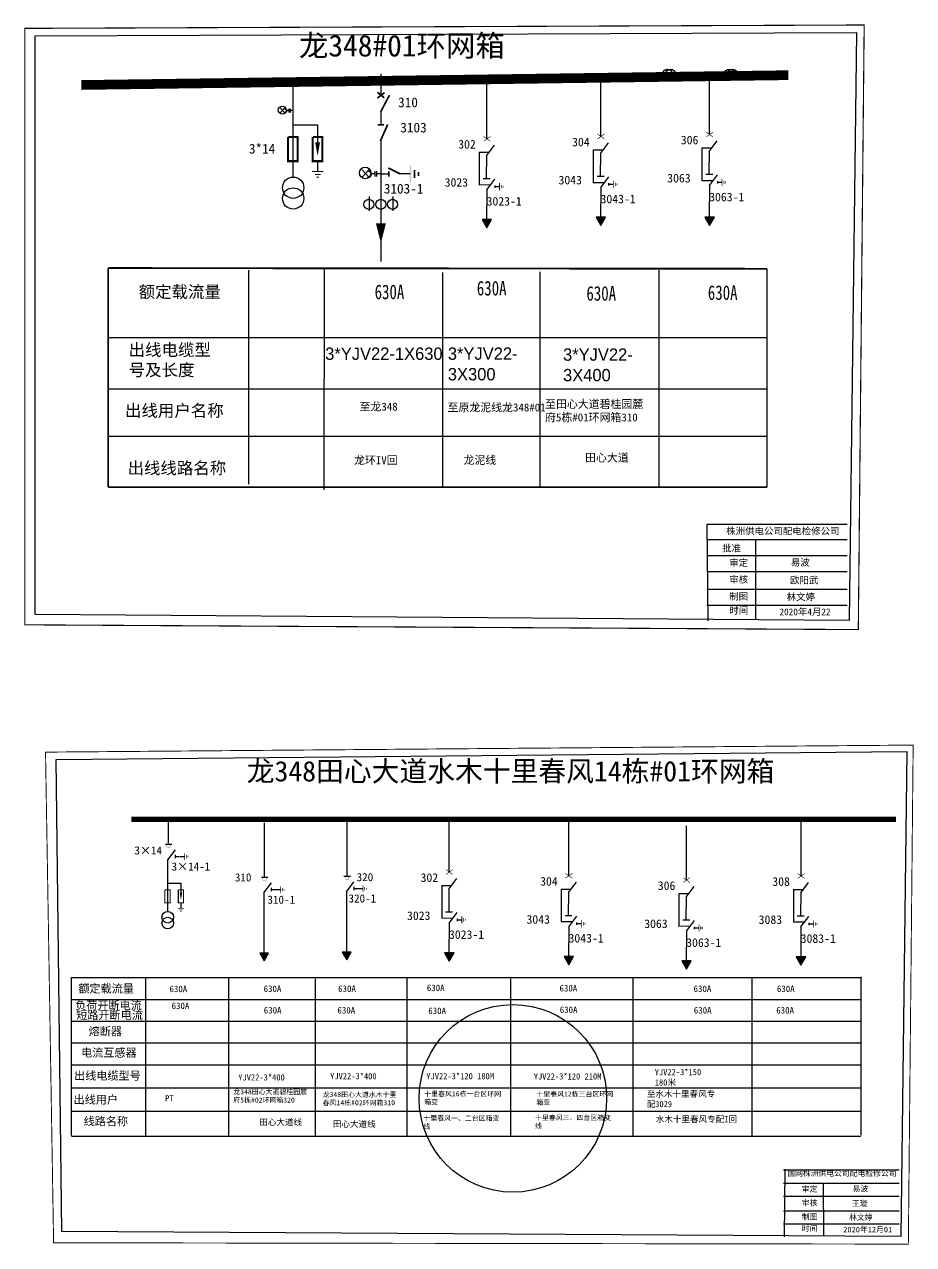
# Model space of a CAD drawing. Header units: millimetres. Extents: x -13573 to -13135, y 1304 to 1502.
# Drawn here: x -13426.1 to -13282, y 1303.9 to 1501.5 of the extents above; entities that cross this region are included whole.
import ezdxf

# ---------------------------------------------------------------- set-up
doc = ezdxf.new("R2010")
doc.units = ezdxf.units.MM
doc.layers.add('1', color=7, linetype='Continuous')
doc.layers.add('2', color=7, linetype='Continuous')
doc.styles.add('_txtstyle_1.20_0_0', font='simsun.ttc', dxfattribs={"height": 1.2})
doc.styles.add('_txtstyle_2.00_0_0', font='simsun.ttc', dxfattribs={"height": 2})
doc.styles.add('_txtstyle_3.30_0_0', font='simsun.ttc', dxfattribs={"height": 3.301584})
doc.styles.add('_txtstyle_3.50_0_0', font='simsun.ttc', dxfattribs={"height": 3.5})
doc.styles.add('HZ', font='')
doc.styles.add('KaiTi_txtstyle_1.22_0_0', font='simkai.ttf', dxfattribs={"height": 1.220356})
doc.styles.add('仿宋_txtstyle_0.99_0_0', font='simfang.ttf', dxfattribs={"height": 0.990475})
doc.styles.add('仿宋_txtstyle_2.00_0_0', font='simfang.ttf', dxfattribs={"height": 2})
doc.styles.add('字体', font='', dxfattribs={"height": 2.5})
doc.styles.add('楷体_GB2312_txtstyle_1.09_0_0', font='', dxfattribs={"height": 1.0944})
doc.styles.add('楷体_GB2312_txtstyle_1.30_0_0', font='', dxfattribs={"height": 1.296})
doc.styles.get('HZ').set_extended_font_data('楷体_GB2312')
doc.styles.get('字体').set_extended_font_data('楷体_GB2312')
doc.styles.get('楷体_GB2312_txtstyle_1.09_0_0').set_extended_font_data('楷体_GB2312')
doc.styles.get('楷体_GB2312_txtstyle_1.30_0_0').set_extended_font_data('楷体_GB2312')

# ---------------------------------------------------------------- blocks, each defined once
blk = doc.blocks.new('JD')
for points in [[(-2, 0.2), (-2, -0.2), (2, 0.2), (2, -0.2)], [(1, -1.2), (1, -0.8), (-1, -1.2), (-1, -0.8)], [(-0.5, -1.8), (-0.5, -2.2), (0.5, -1.8), (0.5, -2.2)]]:
    blk.add_trace(points)

msp = doc.modelspace()

# ---------------------------------------------------------------- hatches: boundary and pattern name
for color, points in [(7, [(-13351.16, 1468.56), (-13350.39, 1469.89), (-13351.93, 1469.89)]), (7, [(-13332.69, 1468.94), (-13331.93, 1470.27), (-13333.46, 1470.27)]), (7, [(-13315.06, 1468.94), (-13314.29, 1470.27), (-13315.83, 1470.27)]), (0, [(-13387.26, 1349.82), (-13386.54, 1351.08), (-13387.98, 1351.08)]), (0, [(-13373.88, 1349.98), (-13373.16, 1351.23), (-13374.61, 1351.23)]), (7, [(-13357.26, 1349.78), (-13356.49, 1351.11), (-13358.02, 1351.11)]), (7, [(-13337.88, 1349.19), (-13337.11, 1350.52), (-13338.65, 1350.52)]), (7, [(-13300.25, 1349.14), (-13299.48, 1350.47), (-13301.02, 1350.47)]), (7, [(-13318.81, 1348.48), (-13318.04, 1349.81), (-13319.58, 1349.81)])]:
    msp.add_hatch(color=color).paths.add_polyline_path(points)

# ---------------------------------------------------------------- linework, layer by layer
for p, q in [((-13382.6, 1492.25), (-13382.6, 1476.71)), ((-13368.37, 1493.49), (-13368.37, 1490.01)), ((-13368.37, 1487.44), (-13368.37, 1485.32)), ((-13382.61, 1485.27), (-13378.6, 1485.27)), ((-13378.6, 1485.27), (-13378.6, 1482.34)), ((-13368.37, 1482.98), (-13368.37, 1469.17)), ((-13352.41, 1480.82, -0.05), (-13350.8, 1480.82, -0.05)), ((-13352.39, 1480.81, -0.05), (-13352.39, 1475.55, -0.05)), ((-13333.94, 1481.19, -0.05), (-13332.33, 1481.19, -0.05)), ((-13333.92, 1481.19, -0.05), (-13333.92, 1475.93, -0.05)), ((-13332.75, 1480.63, -0.05), (-13332.79, 1476.98, -0.05)), ((-13316.32, 1481.51, -0.05), (-13314.71, 1481.51, -0.05)), ((-13316.31, 1481.5, -0.05), (-13316.31, 1476.24, -0.05)), ((-13315.13, 1480.94, -0.05), (-13315.17, 1477.3, -0.05)), ((-13378.6, 1479.26), (-13378.6, 1477.75)), ((-13351.21, 1480.25, -0.05), (-13351.26, 1476.61, -0.05)), ((-13368.37, 1477.31), (-13367.07, 1477.31)), ((-13365.36, 1477.35), (-13363.58, 1477.35)), ((-13351.75, 1476.57, -0.05), (-13350.64, 1476.57, -0.05)), ((-13333.29, 1476.94, -0.05), (-13332.18, 1476.94, -0.05)), ((-13315.67, 1477.26, -0.05), (-13314.56, 1477.26, -0.05)), ((-13352.39, 1475.55, -0.05), (-13350.57, 1475.56, -0.05)), ((-13349.91, 1475.25, -0.05), (-13349.13, 1475.25, -0.05)), ((-13333.92, 1475.93, -0.05), (-13332.1, 1475.93, -0.05)), ((-13331.44, 1475.63, -0.05), (-13330.67, 1475.63, -0.05)), ((-13316.31, 1476.24, -0.05), (-13314.48, 1476.25, -0.05)), ((-13313.82, 1475.95, -0.05), (-13313.05, 1475.95, -0.05)), ((-13370.25, 1473.62), (-13370.25, 1471.32)), ((-13366.41, 1473.62), (-13366.41, 1471.32)), ((-13368.37, 1467.32), (-13368.37, 1463.11)), ((-13389.78, 1461.69), (-13389.78, 1427.05)), ((-13377.52, 1462.01), (-13377.6, 1426.13)), ((-13358.33, 1461.33), (-13358.33, 1426.55)), ((-13342.6, 1461.45), (-13342.6, 1457.06)), ((-13323.29, 1461.69), (-13323.29, 1426.55)), ((-13305.78, 1461.93), (-13305.78, 1426.55)), ((-13389.78, 1460.37), (-13389.78, 1427.05)), ((-13342.6, 1457.06), (-13342.6, 1426.55)), ((-13315.5, 1420.54), (-13315.36, 1404.92)), ((-13358.51, 1362.04, -0.05), (-13356.89, 1362.04, -0.05)), ((-13358.49, 1362.04, -0.05), (-13358.49, 1356.77, -0.05)), ((-13357.31, 1361.47, -0.05), (-13357.35, 1357.83, -0.05)), ((-13339.13, 1361.45, -0.05), (-13337.52, 1361.45, -0.05)), ((-13339.11, 1361.44, -0.05), (-13339.11, 1356.18, -0.05)), ((-13337.93, 1360.88, -0.05), (-13337.98, 1357.23, -0.05)), ((-13320.06, 1360.74, -0.05), (-13318.45, 1360.74, -0.05)), ((-13320.04, 1360.73, -0.05), (-13320.04, 1355.47, -0.05)), ((-13318.86, 1360.17, -0.05), (-13318.91, 1356.53, -0.05)), ((-13301.5, 1361.4, -0.05), (-13299.89, 1361.4, -0.05)), ((-13301.48, 1361.39, -0.05), (-13301.48, 1356.13, -0.05)), ((-13300.3, 1360.83, -0.05), (-13300.35, 1357.19, -0.05)), ((-13358.49, 1356.77, -0.05), (-13356.66, 1356.78, -0.05)), ((-13357.85, 1357.79, -0.05), (-13356.74, 1357.79, -0.05)), ((-13356.01, 1356.48, -0.05), (-13355.23, 1356.48, -0.05)), ((-13339.11, 1356.18, -0.05), (-13337.29, 1356.18, -0.05)), ((-13338.48, 1357.2, -0.05), (-13337.37, 1357.2, -0.05)), ((-13336.63, 1355.88, -0.05), (-13335.85, 1355.88, -0.05)), ((-13319.4, 1356.49, -0.05), (-13318.29, 1356.49, -0.05)), ((-13301.48, 1356.13, -0.05), (-13299.66, 1356.14, -0.05)), ((-13300.85, 1357.15, -0.05), (-13299.74, 1357.15, -0.05)), ((-13299, 1355.83, -0.05), (-13298.22, 1355.83, -0.05)), ((-13320.04, 1355.47, -0.05), (-13318.22, 1355.48, -0.05)), ((-13317.56, 1355.18, -0.05), (-13316.78, 1355.18, -0.05)), ((-13418.56, 1347.11, -0.05), (-13418.56, 1321.54, -0.05)), ((-13406.49, 1347.11, -0.05), (-13406.49, 1321.45, -0.05)), ((-13393.02, 1347.11, -0.05), (-13393.02, 1321.45, -0.05)), ((-13378.98, 1346.91, -0.05), (-13378.98, 1321.45, -0.05)), ((-13364.15, 1347, -0.05), (-13364.15, 1321.43, -0.05)), ((-13347.35, 1346.92, -0.05), (-13347.35, 1321.34, -0.05)), ((-13327.5, 1347.02, -0.05), (-13327.5, 1321.35, -0.05)), ((-13308.23, 1347.12, -0.05), (-13308.23, 1321.45, -0.05)), ((-13290.55, 1347.24, -0.05), (-13290.55, 1321.58, -0.05)), ((-13302.89, 1316.08), (-13302.99, 1305.13))]:
    msp.add_line(p, q)
at = {"color": 7}
for p, q in [((-13315.07, 1483.68, -0.05), (-13315.07, 1492.49, -0.05)), ((-13351.15, 1482.98, -0.05), (-13351.15, 1491.79, -0.05)), ((-13332.68, 1483.36, -0.05), (-13332.68, 1492.17, -0.05)), ((-13387.2, 1363.39, -0.05), (-13387.2, 1372.2, -0.05)), ((-13373.82, 1363.54, -0.05), (-13373.82, 1372.35, -0.05)), ((-13357.25, 1364.21, -0.05), (-13357.25, 1373.02, -0.05)), ((-13337.87, 1363.61, -0.05), (-13337.87, 1372.42, -0.05)), ((-13318.8, 1362.91, -0.05), (-13318.8, 1371.72, -0.05)), ((-13300.23, 1363.64, -0.05), (-13300.23, 1372.45, -0.05))]:
    msp.add_line(p, q, dxfattribs=at)
at = {"linetype": 'Continuous'}
for p, q in [((-13384.68, 1487.99), (-13383.92, 1487.17)), ((-13383.92, 1487.99), (-13384.68, 1487.17)), ((-13370.3, 1477.96), (-13371.39, 1476.79)), ((-13371.39, 1477.96), (-13370.3, 1476.79)), ((-13412.54, 1450.78), (-13305.78, 1450.78)), ((-13412.54, 1442.49), (-13305.78, 1442.49)), ((-13412.54, 1434.82), (-13305.78, 1434.82)), ((-13418.5, 1347.12, -0.05), (-13290.55, 1347.12, -0.05)), ((-13418.56, 1343.59, -0.05), (-13406, 1343.59, -0.05)), ((-13406, 1343.59, -0.05), (-13337.92, 1343.59, -0.05)), ((-13337.92, 1343.59, -0.05), (-13290.55, 1343.59, -0.05)), ((-13418.56, 1340.08, -0.05), (-13396.25, 1340.08, -0.05)), ((-13396.4, 1340.08, -0.05), (-13290.55, 1340.08, -0.05)), ((-13418.56, 1336.56, -0.05), (-13290.55, 1336.56, -0.05)), ((-13418.56, 1333, -0.05), (-13290.55, 1333, -0.05)), ((-13418.56, 1329.25, -0.05), (-13290.55, 1329.25, -0.05)), ((-13418.5, 1325.51, -0.05), (-13290.55, 1325.51, -0.05)), ((-13418.5, 1321.45, -0.05), (-13290.55, 1321.45, -0.05))]:
    msp.add_line(p, q, dxfattribs=at)
at = {"color": 0}
for p, q in [((-13351.16, 1474.74, -0.05), (-13351.21, 1469.66, -0.05)), ((-13332.69, 1475.11, -0.05), (-13332.75, 1470.03, -0.05)), ((-13315.08, 1475.43, -0.05), (-13315.13, 1470.35, -0.05)), ((-13402.79, 1368.87, -0.05), (-13402.79, 1372.45, -0.05)), ((-13403.27, 1368.75, -0.05), (-13402.22, 1368.75, -0.05)), ((-13402.92, 1366.22, -0.05), (-13402.92, 1357.79, -0.05)), ((-13401.67, 1367.02, -0.05), (-13401.67, 1366.48, -0.05)), ((-13401.66, 1366.75, -0.05), (-13400.96, 1366.75, -0.05)), ((-13400.9, 1366.73, -0.05), (-13400.16, 1366.73, -0.05)), ((-13402.93, 1362.44, -0.05), (-13400.75, 1362.44, -0.05)), ((-13400.75, 1362.44, -0.05), (-13400.75, 1360.85, -0.05)), ((-13387.72, 1363.39, -0.05), (-13386.67, 1363.39, -0.05)), ((-13374.34, 1363.54, -0.05), (-13373.29, 1363.54, -0.05)), ((-13372.74, 1361.82, -0.05), (-13372.74, 1361.28, -0.05)), ((-13387.31, 1360.85, -0.05), (-13387.31, 1350.86, -0.05)), ((-13386.12, 1361.66, -0.05), (-13386.12, 1361.12, -0.05)), ((-13386.11, 1361.39, -0.05), (-13385.42, 1361.39, -0.05)), ((-13385.35, 1361.37, -0.05), (-13384.61, 1361.37, -0.05)), ((-13373.93, 1361.01, -0.05), (-13373.93, 1351.01, -0.05)), ((-13372.73, 1361.55, -0.05), (-13372.04, 1361.55, -0.05)), ((-13371.97, 1361.54, -0.05), (-13371.24, 1361.54, -0.05)), ((-13400.75, 1359.18, -0.05), (-13400.75, 1358.36, -0.05)), ((-13357.26, 1355.96, -0.05), (-13357.31, 1350.88, -0.05)), ((-13337.88, 1355.36, -0.05), (-13337.93, 1350.28, -0.05)), ((-13318.81, 1354.66, -0.05), (-13318.86, 1349.58, -0.05)), ((-13300.25, 1355.32, -0.05), (-13300.3, 1350.24, -0.05))]:
    msp.add_line(p, q, dxfattribs=at)
at = {"color": 0, "linetype": 'Continuous'}
for p, q in [((-13315.5, 1418.07), (-13292.75, 1418.07)), ((-13307.6, 1418.07), (-13307.6, 1405.13)), ((-13315.5, 1415.47), (-13292.75, 1415.47)), ((-13315.5, 1412.88), (-13292.75, 1412.88)), ((-13315.5, 1410.05), (-13292.75, 1410.05)), ((-13315.5, 1407.46), (-13292.75, 1407.46)), ((-13303.11, 1315.98), (-13284.33, 1315.98)), ((-13303.11, 1313.84), (-13284.33, 1313.84)), ((-13296.65, 1313.88), (-13296.59, 1305.3)), ((-13303.11, 1311.7), (-13284.33, 1311.7)), ((-13303.11, 1309.36), (-13284.33, 1309.36)), ((-13303.11, 1307.22), (-13284.33, 1307.22))]:
    msp.add_line(p, q, dxfattribs=at)
for points, const_width in [([(-13426.04, 1500.87), (-13290.01, 1501.42), (-13290.96, 1403.49), (-13426.04, 1404.26)], 0.182), ([(-13422.7, 1383.64), (-13282.07, 1384.78), (-13282.85, 1303.95), (-13421.39, 1304.17)], 0.151)]:
    msp.add_lwpolyline(points, close=True, dxfattribs=dict(at, const_width=const_width))
for points in [[(-13424.37, 1499.66), (-13291.25, 1500.19), (-13292.43, 1404.97), (-13424.37, 1405.92)], [(-13420.98, 1382.43), (-13283.09, 1383.76), (-13284.07, 1305.17), (-13420.08, 1305.98)]]:
    msp.add_lwpolyline(points, close=True, dxfattribs=at)
for points, const_width in [([(-13416.89, 1491.7), (-13302.29, 1493.29)], 1.57), ([(-13368.91, 1489.59), (-13367.76, 1490.45)], 0.283), ([(-13368.9, 1490.53), (-13367.79, 1489.61)], 0.283), ([(-13368.37, 1487.36), (-13366.96, 1490.05)], 0.283), ([(-13368.88, 1485.24), (-13367.83, 1485.24)], 0.283), ([(-13368.43, 1482.63), (-13367.24, 1485.3)], 0.283), ([(-13383.4, 1483.27), (-13383.4, 1479.36), (-13381.83, 1479.36), (-13381.83, 1483.27), (-13383.35, 1483.27)], 0.33), ([(-13379.39, 1483.27), (-13379.39, 1479.36), (-13377.82, 1479.36), (-13377.82, 1483.27), (-13379.34, 1483.27)], 0.33), ([(-13367.14, 1478.25), (-13365.25, 1477.31)], 0.283), ([(-13367.07, 1477.74), (-13367.07, 1476.87)], 0.283)]:
    msp.add_lwpolyline(points, dxfattribs=dict(const_width=const_width))
for points, format in [([(-13378.6, 1482.39, 0.771, 0, 0), (-13378.6, 1480.19, 0, 0, 0)], "xyseb"), ([(-13370.43, 1477.81, -0.877934), (-13370.41, 1476.66)], "xyb"), ([(-13368.34, 1469.28, 1.61, 0, 0), (-13368.34, 1466.08, 0, 0, 0)], "xyseb")]:
    msp.add_lwpolyline(points, format=format)
at = {"elevation": -0.05}
for points, const_width in [([(-13351.71, 1483.38), (-13350.6, 1482.6)], 0.0943), ([(-13351.69, 1482.6), (-13350.58, 1483.39)], 0.0943), ([(-13333.25, 1483.76), (-13332.14, 1482.98)], 0.0943), ([(-13333.22, 1482.97), (-13332.11, 1483.77)], 0.0943), ([(-13315.63, 1484.07), (-13314.52, 1483.29)], 0.0943), ([(-13315.6, 1483.29), (-13314.49, 1484.09)], 0.0943), ([(-13351.75, 1476.57), (-13350.64, 1476.57)], 0.0943), ([(-13333.29, 1476.94), (-13332.18, 1476.94)], 0.0943), ([(-13315.67, 1477.26), (-13314.56, 1477.26)], 0.0943), ([(-13408.81, 1372.75), (-13284.87, 1372.75)], 0.867), ([(-13357.81, 1364.6), (-13356.7, 1363.83)], 0.0943), ([(-13357.79, 1363.82), (-13356.68, 1364.62)], 0.0943), ([(-13338.44, 1364.01), (-13337.33, 1363.23)], 0.0943), ([(-13338.41, 1363.23), (-13337.3, 1364.02)], 0.0943), ([(-13300.8, 1363.96), (-13299.69, 1363.18)], 0.0943), ([(-13300.78, 1363.18), (-13299.67, 1363.97)], 0.0943), ([(-13319.36, 1363.3), (-13318.25, 1362.52)], 0.0943), ([(-13319.34, 1362.52), (-13318.23, 1363.32)], 0.0943), ([(-13357.85, 1357.79), (-13356.74, 1357.79)], 0.0943), ([(-13338.48, 1357.2), (-13337.37, 1357.2)], 0.0943), ([(-13319.4, 1356.49), (-13318.29, 1356.49)], 0.0943), ([(-13300.85, 1357.15), (-13299.74, 1357.15)], 0.0943)]:
    msp.add_lwpolyline(points, dxfattribs=dict(at, const_width=const_width))
for points in [[(-13369.33, 1477.32), (-13369.92, 1477.32)], [(-13369.33, 1477.72), (-13369.33, 1476.86)], [(-13369.06, 1477.72), (-13369.06, 1476.86)], [(-13368.38, 1477.32), (-13369.06, 1477.32)]]:
    msp.add_lwpolyline(points)
for points in [[(-13349.9, 1475.43), (-13349.9, 1475.05)], [(-13331.43, 1475.81), (-13331.43, 1475.43)], [(-13313.81, 1476.12), (-13313.81, 1475.75)], [(-13356, 1356.65), (-13356, 1356.28)], [(-13336.62, 1356.06), (-13336.62, 1355.68)], [(-13298.99, 1356.01), (-13298.99, 1355.63)], [(-13317.55, 1355.35), (-13317.55, 1354.98)]]:
    msp.add_lwpolyline(points, dxfattribs=at)
at = {"color": 7, "elevation": -0.05}
for points in [[(-13351.16, 1468.56), (-13350.39, 1469.89), (-13351.93, 1469.89)], [(-13332.69, 1468.94), (-13331.93, 1470.27), (-13333.46, 1470.27)], [(-13315.06, 1468.94), (-13314.29, 1470.27), (-13315.83, 1470.27)], [(-13357.26, 1349.78), (-13356.49, 1351.11), (-13358.02, 1351.11)], [(-13337.88, 1349.19), (-13337.11, 1350.52), (-13338.65, 1350.52)], [(-13300.25, 1349.14), (-13299.48, 1350.47), (-13301.02, 1350.47)], [(-13318.81, 1348.48), (-13318.04, 1349.81), (-13319.58, 1349.81)]]:
    msp.add_lwpolyline(points, close=True, dxfattribs=at)
at = {"linetype": 'Continuous', "const_width": 0.302}
for points in [[(-13412.54, 1462.05), (-13412.54, 1426.55)], [(-13305.78, 1461.93), (-13412.54, 1462.05)], [(-13412.54, 1426.55), (-13305.78, 1426.55)]]:
    msp.add_lwpolyline(points, dxfattribs=at)
at = {"color": 0, "linetype": 'Continuous', "const_width": 0.182}
msp.add_lwpolyline([(-13315.5, 1420.54), (-13292.75, 1420.54)], dxfattribs=at)
at = {"color": 0, "elevation": -0.05}
for points, const_width in [([(-13403.27, 1368.75), (-13402.22, 1368.75)], 0.089), ([(-13387.72, 1363.39), (-13386.67, 1363.39)], 0.089), ([(-13374.34, 1363.54), (-13373.29, 1363.54)], 0.089), ([(-13403.35, 1361.35), (-13403.35, 1359.23), (-13402.5, 1359.23), (-13402.5, 1361.35), (-13403.33, 1361.35)], 0.179), ([(-13401.18, 1361.35), (-13401.18, 1359.23), (-13400.33, 1359.23), (-13400.33, 1361.35), (-13401.15, 1361.35)], 0.179)]:
    msp.add_lwpolyline(points, dxfattribs=dict(at, const_width=const_width))
at = {"color": 0, "const_width": 0.0445, "elevation": -0.05}
for points in [[(-13403.04, 1368.46, 1), (-13402.46, 1368.46, 1)], [(-13387.49, 1363.1, 1), (-13386.91, 1363.1, 1)], [(-13374.11, 1363.25, 1), (-13373.53, 1363.25, 1)]]:
    msp.add_lwpolyline(points, format="xyb", close=True, dxfattribs=at)
at = {"color": 0, "elevation": -0.05}
msp.add_lwpolyline([(-13400.75, 1360.87, 0.418, 0, 0), (-13400.75, 1359.68, 0, 0, 0)], format="xyseb", dxfattribs=at)
for points in [[(-13387.26, 1349.82), (-13386.54, 1351.08), (-13387.98, 1351.08)], [(-13373.88, 1349.98), (-13373.16, 1351.23), (-13374.61, 1351.23)]]:
    msp.add_lwpolyline(points, close=True, dxfattribs=at)
for centre, radius in [((-13321.88, 1493.47), 0.783), ((-13321.39, 1493.47), 0.783), ((-13311.87, 1493.47), 0.783), ((-13311.39, 1493.47), 0.783), ((-13382.56, 1475.05), 1.73), ((-13382.56, 1473.32), 1.73), ((-13370.29, 1472.37), 0.817), ((-13368.35, 1472.37), 0.817), ((-13366.45, 1472.37), 0.817)]:
    msp.add_circle(centre, radius)
at = {"linetype": 'Continuous'}
for centre, radius in [((-13384.33, 1487.64), 0.653), ((-13370.88, 1477.46), 0.933)]:
    msp.add_circle(centre, radius, dxfattribs=at)
at = {"color": 0}
for centre in [(-13402.9, 1356.9, -0.05), (-13402.9, 1355.96, -0.05)]:
    msp.add_circle(centre, 0.938, dxfattribs=at)
at = {"color": 1}
msp.add_circle((-13346.95, 1327.56), 15.2, dxfattribs=at)
at = {"layer": '1'}
for points in [[(-13384.01, 1487.9, -0.877934), (-13383.99, 1487.09)], [(-13384.01, 1487.89, -0.877934), (-13383.99, 1487.08)], [(-13370.43, 1477.82, -0.877934), (-13370.41, 1476.68)]]:
    msp.add_lwpolyline(points, format="xyb", dxfattribs=at)
for points in [[(-13383.24, 1487.55), (-13383.65, 1487.55)], [(-13383.24, 1487.82), (-13383.24, 1487.22)], [(-13383.05, 1487.82), (-13383.05, 1487.22)], [(-13382.57, 1487.55), (-13383.05, 1487.55)]]:
    msp.add_lwpolyline(points, dxfattribs=at)
at = {"layer": '2'}
for p, q in [((-13332.75, 1480.63, -0.05), (-13331.47, 1482.33, -0.05)), ((-13315.13, 1480.94, -0.05), (-13313.85, 1482.65, -0.05)), ((-13351.21, 1480.25, -0.05), (-13349.93, 1481.95, -0.05)), ((-13351.16, 1474.74, -0.05), (-13349.88, 1476.44, -0.05)), ((-13332.69, 1475.11, -0.05), (-13331.42, 1476.82, -0.05)), ((-13315.08, 1475.43, -0.05), (-13313.8, 1477.13, -0.05)), ((-13357.31, 1361.47, -0.05), (-13356.03, 1363.18, -0.05)), ((-13337.93, 1360.88, -0.05), (-13336.66, 1362.58, -0.05)), ((-13318.86, 1360.17, -0.05), (-13317.58, 1361.88, -0.05)), ((-13300.3, 1360.83, -0.05), (-13299.02, 1362.53, -0.05)), ((-13357.26, 1355.96, -0.05), (-13355.98, 1357.67, -0.05)), ((-13337.88, 1355.36, -0.05), (-13336.6, 1357.07, -0.05)), ((-13318.81, 1354.66, -0.05), (-13317.53, 1356.36, -0.05)), ((-13300.25, 1355.32, -0.05), (-13298.97, 1357.02, -0.05))]:
    msp.add_line(p, q, dxfattribs=at)
at = {"layer": '2', "color": 0}
for p, q in [((-13402.86, 1366.21, -0.05), (-13401.65, 1367.82, -0.05)), ((-13387.31, 1360.85, -0.05), (-13386.1, 1362.46, -0.05)), ((-13373.93, 1361.01, -0.05), (-13372.72, 1362.62, -0.05))]:
    msp.add_line(p, q, dxfattribs=at)

# ---------------------------------------------------------------- block references
at = {"rotation": 90}
for p, xscale, yscale, zscale in [((-13363.56, 1477.29), 0.6604415997862816, 0.6604415997862816, 0.6604416), ((-13313.04, 1475.93, -0.05), 0.2884825584142163, 0.2884825584142163, 0.2884825584654817), ((-13349.12, 1475.23, -0.05), 0.2884825584142163, 0.2884825584142163, 0.2884825584654817), ((-13330.65, 1475.61, -0.05), 0.2884825584142163, 0.2884825584142163, 0.2884825584654817), ((-13355.22, 1356.46, -0.05), 0.2884825584142903, 0.2884825584142903, 0.2884825584654817), ((-13335.84, 1355.86, -0.05), 0.2884825584142903, 0.2884825584142903, 0.2884825584654817), ((-13298.21, 1355.81, -0.05), 0.2884825584142903, 0.2884825584142903, 0.2884825584654817), ((-13316.77, 1355.16, -0.05), 0.2884825584142903, 0.2884825584142903, 0.2884825584654817)]:
    msp.add_blockref('JD', p, dxfattribs=dict(at, xscale=xscale, yscale=yscale, zscale=zscale))
at = {"xscale": 0.4623091199900955, "yscale": 0.4623091202229261, "zscale": 0.4623091199999998}
msp.add_blockref('JD', (-13378.58, 1477.68), dxfattribs=at)
at = {"color": 0, "xscale": 0.2721582920422928, "yscale": 0.2721582920422928, "zscale": 0.2721582920904482, "rotation": 90}
for p in [(-13400.15, 1366.71, -0.05), (-13384.6, 1361.35, -0.05), (-13371.23, 1361.52, -0.05)]:
    msp.add_blockref('JD', p, dxfattribs=at)
at = {"color": 0, "xscale": 0.2506721111261568, "yscale": 0.2506721110914373, "zscale": 0.2506721111359391}
msp.add_blockref('JD', (-13400.74, 1358.32, -0.05), dxfattribs=at)

# ---------------------------------------------------------------- texts
for s, height, p in [('310', 1.572, (-13365.55, 1488.1)), ('3103', 1.572, (-13365.2, 1484.02)), ('3*14', 1.572, (-13389.74, 1480.59)), ('3103-1', 1.572, (-13367.87, 1474.12)), ('630A', 1.055, (-13360.89, 1344.93, -0.05)), ('630A', 1.055, (-13402.6, 1344.76, -0.05)), ('630A', 1.055, (-13387.35, 1344.79, -0.05)), ('630A', 1.055, (-13375.27, 1344.79, -0.05)), ('630A', 1.055, (-13339.39, 1344.87, -0.05)), ('630A', 1.055, (-13317.66, 1344.79, -0.05)), ('630A', 1.055, (-13304.15, 1344.79, -0.05)), ('630A', 1.055, (-13402.26, 1342.02, -0.05)), ('630A', 1.055, (-13387.32, 1341.3, -0.05)), ('630A', 1.055, (-13375.38, 1341.3, -0.05)), ('630A', 1.055, (-13360.66, 1341.21, -0.05)), ('630A', 1.055, (-13339.35, 1341.38, -0.05)), ('630A', 1.055, (-13317.62, 1341.3, -0.05)), ('630A', 1.055, (-13304.26, 1341.3, -0.05))]:
    msp.add_text(s, height=height).set_placement(p)
at = {"color": 0}
for s, height, p in [('302', 1.395, (-13355.81, 1481.4, -0.05)), ('304', 1.395, (-13337.35, 1481.77, -0.05)), ('306', 1.395, (-13319.73, 1482.09, -0.05)), ('3023', 1.395, (-13358.01, 1475.23, -0.05)), ('3043', 1.395, (-13339.55, 1475.6, -0.05)), ('3063', 1.395, (-13321.93, 1475.92, -0.05)), ('3023-1', 1.395, (-13351.21, 1472.17, -0.05)), ('3043-1', 1.395, (-13332.74, 1472.54, -0.05)), ('3063-1', 1.395, (-13315.13, 1472.86, -0.05)), ('3×14', 1.316, (-13408.29, 1367.06, -0.05)), ('3×14-1', 1.316, (-13402.27, 1364.45, -0.05)), ('310', 1.316, (-13392.01, 1362.69, -0.05)), ('320', 1.316, (-13372.27, 1362.74, -0.05)), ('302', 1.395, (-13361.91, 1362.62, -0.05)), ('304', 1.395, (-13342.53, 1362.02, -0.05)), ('306', 1.395, (-13323.46, 1361.32, -0.05)), ('308', 1.395, (-13304.9, 1361.98, -0.05)), ('310-1', 1.316, (-13386.73, 1359.08, -0.05)), ('320-1', 1.316, (-13373.59, 1359.28, -0.05)), ('3023', 1.395, (-13364.11, 1356.45, -0.05)), ('3043', 1.395, (-13344.74, 1355.85, -0.05)), ('3063', 1.395, (-13325.66, 1355.15, -0.05)), ('3083', 1.395, (-13307.11, 1355.81, -0.05)), ('3023-1', 1.395, (-13357.31, 1353.39, -0.05)), ('3043-1', 1.395, (-13337.93, 1352.8, -0.05)), ('3083-1', 1.395, (-13300.3, 1352.75, -0.05)), ('3063-1', 1.395, (-13318.86, 1352.09, -0.05))]:
    msp.add_text(s, height=height, dxfattribs=at).set_placement(p)
at = {"width": 0.75}
for p in [(-13369.36, 1457.01), (-13352.79, 1457.61), (-13335.03, 1456.77), (-13315.35, 1456.89)]:
    msp.add_text('630A', height=2.359, dxfattribs=at).set_placement(p)
at = {"style": 'HZ'}
for s, p in [('额定载流量', (-13417.38, 1344.68, -0.05)), ('负荷开断电流', (-13417.9, 1341.96, -0.05)), ('短路开断电流', (-13417.73, 1340.4, -0.05)), ('熔断器', (-13415.71, 1337.75, -0.05)), ('电流互感器', (-13416.93, 1334.3, -0.05)), ('出线电缆型号', (-13418.06, 1330.57, -0.05)), ('出线用户', (-13418.15, 1326.69, -0.05)), ('线路名称', (-13416.52, 1323.19, -0.05))]:
    msp.add_text(s, height=1.319, dxfattribs=at).set_placement(p)
at = {"color": 7, "attachment_point": 1}
for s, insert, char_height, width, style in [('龙348#01环网箱', (-13381.63, 1499.82), 3.5, 266.0196, '_txtstyle_3.50_0_0'), ('{\\f\uffbfﾬￌﾣﾤ_GB2312|b0|i0|c134|p49;3*YJV22-1X630}', (-13377.37, 1449.18), 2, 80.8358, '_txtstyle_2.00_0_0'), ('{\\f\uffbfﾬￌﾣﾤ_GB2312|b0|i0|c134|p49;3*YJV22-^M^J3X300}', (-13357.49, 1449.19), 2, 80.8358, '仿宋_txtstyle_2.00_0_0'), ('{\\f\uffbfﾬￌﾣﾤ_GB2312|b0|i0|c134|p49;3*YJV22-^M^J3X400}', (-13338.82, 1449.04), 2, 80.8358, '仿宋_txtstyle_2.00_0_0'), ('{\\fSimSun|b0|i0|c134|p2;龙\\fSimSun|b0|i0|c0|p2;348\\fSimSun|b0|i0|c134|p2;田心大道水木十里春风\\fSimSun|b0|i0|c0|p2;14\\fSimSun|b0|i0|c134|p2;栋\\fSimSun|b0|i0|c0|p2;#01\\fSimSun|b0|i0|c134|p2;环网箱}', (-13390.09, 1382.2, -0.05), 3.30158, 219.5715, '_txtstyle_3.30_0_0'), ('龙348田心大道碧桂园麓府5栋#02环网箱320', (-13392.27, 1329.02, -0.05), 0.8, 12.4184, '仿宋_txtstyle_0.99_0_0'), ('{\\fFangSong|b1|i0|c134|p49;龙348田心大道水木十里春风14栋#02环网箱310}', (-13377.78, 1328.58), 0.8, 12.4184, '仿宋_txtstyle_0.99_0_0'), ('十里春风16栋一台区环网箱变', (-13361.31, 1328.69, -0.05), 0.8, 12.4184, '仿宋_txtstyle_0.99_0_0'), ('十里春风12栋三台区环网箱变', (-13343.14, 1328.67, -0.05), 0.8, 12.4184, '仿宋_txtstyle_0.99_0_0'), ('至水木十里春风专配3029', (-13325.24, 1328.78), 0.9905, 12.4184, '仿宋_txtstyle_0.99_0_0'), ('田心大道线', (-13388.05, 1324.2, -0.05), 0.99, 8.6006, '_txtstyle_1.20_0_0'), ('十里春风一、二台区箱变线', (-13361.45, 1324.75, -0.05), 0.8, 12.4184, '仿宋_txtstyle_0.99_0_0'), ('十里春风三、四台区箱变线', (-13343.36, 1324.84, -0.05), 0.8, 12.4184, '仿宋_txtstyle_0.99_0_0'), ('水木十里春风专配I回', (-13323.79, 1324.68), 0.99, 14.6381, '仿宋_txtstyle_0.99_0_0'), ('{\\fKaiTi_GB2312|b1|i0|c134|p49;田心大道线}', (-13376.13, 1323.9), 0.9905, 7.9891, '_txtstyle_1.20_0_0')]:
    msp.add_mtext(s, dxfattribs=dict(at, insert=insert, char_height=char_height, width=width, style=style))
at = {"color": 0, "char_height": 1.9545, "attachment_point": 1}
for s, insert, width in [('{\\f\uffbfﾬￌﾣﾤ_GB2312|b0|i0|c134|p49;额定载流量}', (-13407.61, 1459.18), 80.8358), ('{\\f\uffbfﾬￌﾣﾤ_GB2312|b0|i0|c134|p49;出线电缆型号及长度}', (-13409.23, 1449.78), 13.5561), ('{\\f\uffbfﾬￌﾣﾤ_GB2312|b0|i0|c134|p49;出线用户名称}', (-13409.82, 1439.94), 19.2839), ('{\\f\uffbfﾬￌﾣﾤ_GB2312|b0|i0|c134|p49;出线线路名称}', (-13409.41, 1430.63), 19.2839)]:
    msp.add_mtext(s, dxfattribs=dict(at, insert=insert, width=width))
at = {"linetype": 'Continuous', "char_height": 1.296, "width": 16.1352, "attachment_point": 1, "style": '楷体_GB2312_txtstyle_1.30_0_0'}
for s, insert in [('至田心大道碧桂园麓府5栋#01环网箱310', (-13341.73, 1440.67)), ('至龙348', (-13371.8, 1440.25)), ('至原龙泥线龙348#01', (-13357.54, 1440.12)), ('龙环IV回', (-13372.7, 1431.57)), ('龙泥线', (-13354.95, 1431.6)), ('田心大道', (-13335.25, 1431.99))]:
    msp.add_mtext(s, dxfattribs=dict(at, insert=insert))
at = {"color": 0, "linetype": 'Continuous', "attachment_point": 1, "style": '字体'}
for s, insert, char_height, width in [('{\\fKaiTi|b0|i0|c134|p49;株洲供电公司配电检修公司}', (-13312.39, 1420), 1.0944, 29.9201), ('{\\fKaiTi_GB2312|b0|i0|c134|p49;批准}', (-13313.03, 1417.22), 1.0944, 8.5588), ('\\f\uffbfﾬￌﾣﾤ_GB2312|b0|i0|c134|p49;审定', (-13311.88, 1414.86), 1.0944, 8.5588), ('易波', (-13301.9, 1414.92), 1.094, 8.5588), ('\\f\uffbfﾬￌﾣﾤ_GB2312|b0|i0|c134|p49;审核', (-13311.88, 1412.15), 1.0944, 8.5588), ('欧阳武', (-13302.02, 1412.03), 1.094, 8.5588), ('\\f\uffbfﾬￌﾣﾤ_GB2312|b0|i0|c134|p49;制图', (-13311.88, 1409.41), 1.0944, 8.5588), ('\\f\uffbfﾬￌﾣﾤ_GB2312|b0|i0|c134|p49;时间', (-13311.88, 1407.13), 1.0944, 8.5588), ('{\\fKaiTi|b0|i0|c134|p49;国网株洲供电公司配电检修公司}', (-13302.47, 1315.88), 0.9033, 24.696), ('\\f\uffbfﾬￌﾣﾤ_GB2312|b0|i0|c134|p49;审定', (-13300.12, 1313.33), 0.9033, 7.0644), ('易波', (-13291.88, 1313.38), 0.903, 7.0644), ('\\f\uffbfﾬￌﾣﾤ_GB2312|b0|i0|c134|p49;审核', (-13300.12, 1311.09), 0.9033, 7.0644), ('王璇', (-13291.98, 1311), 0.903, 7.0644), ('\\f\uffbfﾬￌﾣﾤ_GB2312|b0|i0|c134|p49;制图', (-13300.12, 1308.83), 0.9033, 7.0644), ('\\f\uffbfﾬￌﾣﾤ_GB2312|b0|i0|c134|p49;时间', (-13300.12, 1306.95), 0.9033, 7.0644)]:
    msp.add_mtext(s, dxfattribs=dict(at, insert=insert, char_height=char_height, width=width))
at = {"color": 7, "linetype": 'Continuous', "attachment_point": 1}
for s, insert, char_height, width, style in [('林文婷', (-13302.58, 1409.32), 1.094, 8.5588, '楷体_GB2312_txtstyle_1.09_0_0'), ('2020年4月22', (-13303.73, 1406.91), 1.094, 16.0081, '楷体_GB2312_txtstyle_1.09_0_0'), ('YJV22-3*150\\P180米', (-13323.96, 1332.32), 1.0073, 16.2386, 'KaiTi_txtstyle_1.22_0_0'), ('YJV22-3*400\\P', (-13391.46, 1331.46), 1.0073, 16.2386, 'KaiTi_txtstyle_1.22_0_0'), ('YJV22-3*400\\P', (-13376.57, 1331.66), 1.0073, 16.2386, 'KaiTi_txtstyle_1.22_0_0'), ('YJV22-3*120 180M', (-13360.98, 1331.66), 1.0073, 16.2386, 'KaiTi_txtstyle_1.22_0_0'), ('YJV22-3*120 210M', (-13343.56, 1331.62), 1.0073, 16.2386, 'KaiTi_txtstyle_1.22_0_0'), ('{\\fSimSun|b0|i0|c134|p2;PT}', (-13403.31, 1328.06, -0.05), 0.9905, 10.7164, '字体'), ('林文婷', (-13292.45, 1308.75), 0.903, 7.0644, '楷体_GB2312_txtstyle_1.09_0_0'), ('2020年12月01', (-13293.4, 1306.77), 0.903, 13.213, '楷体_GB2312_txtstyle_1.09_0_0')]:
    msp.add_mtext(s, dxfattribs=dict(at, insert=insert, char_height=char_height, width=width, style=style))

doc.saveas('drawing.dxf')
